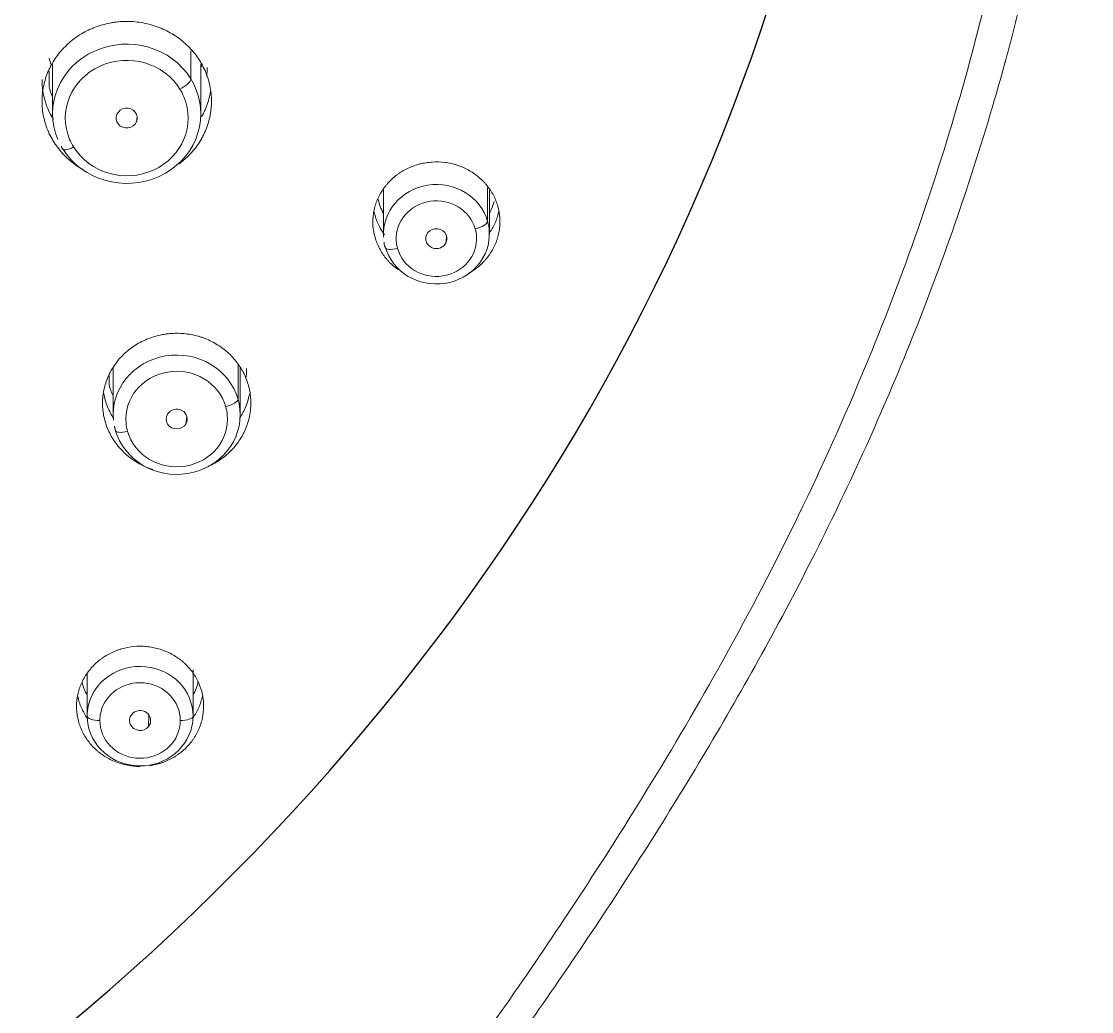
# Model space of a CAD drawing. Extents: x 3349 to 5808, y -3 to 827.
# Drawn here: x 3899.54 to 3919.75, y 498.76 to 517.47 of the extents above; entities that cross this region are included whole.
import ezdxf

# ---------------------------------------------------------------- set-up
doc = ezdxf.new("R2010")
doc.units = 0
doc.header["$LTSCALE"] = 4
doc.header["$MEASUREMENT"] = 0
doc.layers.get('0').update_dxf_attribs({"linetype": 'CONTINUOUS'})
doc.layers.add('1', color=7, linetype='CONTINUOUS')

msp = doc.modelspace()

# ---------------------------------------------------------------- linework, layer by layer
at = {"color": 7, "ltscale": 0.5}
msp.add_ellipse((3868.108, 529.628), major_axis=(-47.422, 0), ratio=0.896694, start_param=1.587359, end_param=7.826525, dxfattribs=at)
at = {"layer": '1', "color": 7, "linetype": 'Continuous', "lineweight": 13}
for p, q in [((3902.745, 516.916), (3902.745, 516.384)), ((3900.064, 516.232), (3900.064, 516.525)), ((3901.731, 515.665), (3901.717, 515.572)), ((3908.346, 514.335), (3908.346, 513.692)), ((3907.571, 513.423), (3907.565, 513.295)), ((3903.634, 510.989), (3903.634, 510.332)), ((3901.2, 510.595), (3901.2, 510.781)), ((3902.666, 510.015), (3902.648, 509.864)), ((3901.952, 504.366), (3901.943, 504.148))]:
    msp.add_line(p, q, dxfattribs=at)
at = {"layer": '1', "color": 7, "linetype": 'Continuous', "lineweight": 18}
for p, q in [((3900.132, 516.672), (3900.132, 515.726)), ((3902.932, 515.726), (3902.932, 516.664)), ((3906.38, 514.291), (3906.38, 513.449)), ((3908.38, 513.449), (3908.38, 514.282)), ((3901.275, 510.912), (3901.275, 510.04)), ((3903.675, 510.04), (3903.675, 510.93)), ((3900.784, 505.149), (3900.784, 504.345)), ((3902.784, 505.22), (3902.784, 504.345))]:
    msp.add_line(p, q, dxfattribs=at)
for centre, major_axis, ratio, start_param, end_param in [((3901.532, 515.726), (-1.4, 0), 0.939693, 3.665191, 6.660531), ((3901.532, 517.149), (-1.52, 0), 0.939693, 0.261799, 0.354673), ((3901.532, 517.149), (-1.52, 0), 0.939693, 2.741547, 2.790241), ((3901.532, 516.602), (1.52, 0), 0.939693, 6.166521, 6.283153), ((3901.532, 516.602), (1.52, 0), 0.939693, 3.403392, 3.541622), ((3901.532, 515.726), (-1.4, 0), 0.939693, 0.523599, 3.518938), ((3901.532, 515.644), (-0.2, 0), 0.939591, 2.749596, 5.891189), ((3901.532, 515.644), (-0.2, 0), 0.939591, 5.891189, 9.032782), ((3907.38, 513.449), (-1, 0), 0.939693, 3.403392, 6.34023), ((3907.38, 514.324), (1.123, 0), 0.939693, 3.341165, 3.614386), ((3907.38, 514.324), (1.123, 0), 0.939693, 5.810458, 6.03734), ((3907.379, 513.367), (-0.2, 0.001), 0.939285, 2.752181, 5.893774), ((3907.38, 513.449), (-1, 0), 0.939693, 0.261799, 3.198637), ((3907.379, 513.367), (-0.2, 0.001), 0.939285, 5.893774, 9.035366), ((3902.475, 510.04), (-1.2, 0), 0.939693, 3.403392, 6.374356), ((3902.475, 510.916), (1.32, 0), 0.939693, 6.12838, 6.283153), ((3902.475, 510.916), (1.32, 0), 0.939693, 3.403392, 3.57132), ((3902.475, 510.04), (-1.2, 0), 0.939693, 0.261799, 3.232763), ((3902.475, 509.958), (-0.2, 0), 0.93953, 2.620222, 5.761814), ((3902.475, 509.958), (-0.2, 0), 0.93953, 5.761814, 8.903407), ((3901.784, 504.345), (-1, 0), 0.939693, 3.141593, 6.078431), ((3901.784, 505.22), (1.123, 0), 0.939693, 3.370896, 3.61432), ((3901.784, 505.22), (1.123, 0), 0.939693, 5.810441, 6.080177), ((3901.784, 504.345), (-1, 0), 0.939693, 6.078431, 6.283185), ((3901.784, 504.345), (-1, 0), 0.939693, 0, 2.936838), ((3901.784, 504.263), (-0.2, 0.001), 0.939542, 5.633258, 8.774851), ((3901.784, 504.263), (-0.2, 0.001), 0.939542, 2.491666, 5.633258), ((3901.784, 504.345), (-1, 0), 0.939693, 2.936838, 3.141593)]:
    msp.add_ellipse(centre, major_axis=major_axis, ratio=ratio, start_param=start_param, end_param=end_param, dxfattribs=at)
at = {"layer": '1', "color": 7, "linetype": 'Continuous', "lineweight": 13}
for centre, major_axis, ratio, start_param, end_param in [((3901.532, 515.644), (-1.16, 0), 0.939693, 3.665191, 6.660531), ((3902.537, 516.271), (0.204, 0.126), 0.296198, 4.532374, 6.10317), ((3901.532, 515.726), (-1.4, 0), 0.939693, 3.518938, 3.665191), ((3901.532, 515.644), (-1.16, 0), 0.939693, 0.523599, 3.518938), ((3901.532, 515.644), (-1.16, 0), 0.939693, 3.518938, 3.665191), ((3901.532, 515.644), (-1.16, 0), 0.939693, 0.377345, 0.523599), ((3900.527, 515.181), (-0.204, -0.126), 0.296198, 6.10317, 7.673967), ((3907.38, 513.367), (-0.76, 0), 0.939693, 3.403392, 6.34023), ((3908.114, 513.634), (0.231, 0.066), 0.330366, 4.618464, 6.18926), ((3907.38, 513.449), (-1, 0), 0.939693, 3.198637, 3.403392), ((3907.38, 513.367), (-0.76, 0), 0.939693, 0.261799, 3.198637), ((3907.38, 513.367), (-0.76, 0), 0.939693, 3.198637, 3.403392), ((3906.646, 513.264), (-0.231, -0.066), 0.330366, 6.18926, 7.760056), ((3907.38, 513.367), (-0.76, 0), 0.939693, 0.057045, 0.261799), ((3902.475, 509.958), (-0.96, 0), 0.939693, 3.403392, 6.374356), ((3903.402, 510.274), (0.231, 0.066), 0.330366, 4.618464, 6.18926), ((3902.475, 509.958), (-0.96, 0), 0.939693, 3.232763, 3.403392), ((3902.475, 510.04), (-1.2, 0), 0.939693, 3.232763, 3.403392), ((3902.475, 509.958), (-0.96, 0), 0.939693, 0.261799, 3.232763), ((3901.548, 509.807), (-0.231, -0.066), 0.330366, 6.18926, 7.760056), ((3902.475, 509.958), (-0.96, 0), 0.939693, 0.09117, 0.261799), ((3901.784, 504.263), (-0.76, 0), 0.939693, 3.141593, 6.078431), ((3901.024, 504.345), (-0.24, 0), 0.34202, 0, 1.570796), ((3901.784, 504.263), (-0.76, 0), 0.939693, 6.078431, 6.283185), ((3902.544, 504.345), (0.24, 0), 0.34202, 4.712389, 6.283185), ((3901.784, 504.263), (-0.76, 0), 0.939693, 0, 2.936838), ((3901.784, 504.263), (-0.76, 0), 0.939693, 2.936838, 3.141593)]:
    msp.add_ellipse(centre, major_axis=major_axis, ratio=ratio, start_param=start_param, end_param=end_param, dxfattribs=at)
at = {"layer": '1', "color": 7, "linetype": 'Continuous', "lineweight": 18}
for points, knots in [([(3867.787, 577.688), (3869.502, 577.688), (3871.193, 577.608), (3874.515, 577.302), (3876.146, 577.076), (3879.333, 576.491), (3880.891, 576.133), (3883.922, 575.297), (3885.396, 574.821), (3888.251, 573.765), (3889.632, 573.185), (3892.297, 571.937), (3893.58, 571.269), (3896.045, 569.858), (3897.227, 569.116), (3899.488, 567.571), (3900.566, 566.768), (3902.62, 565.114), (3903.595, 564.264), (3905.444, 562.528), (3906.318, 561.642), (3907.966, 559.846), (3908.74, 558.936), (3910.192, 557.102), (3910.87, 556.178), (3912.136, 554.326), (3912.723, 553.398), (3913.812, 551.548), (3914.314, 550.625), (3915.697, 547.875), (3916.459, 546.066), (3917.71, 542.54), (3918.2, 540.822), (3918.768, 538.337), (3918.929, 537.524), (3919.204, 535.934), (3919.317, 535.158), (3919.501, 533.645), (3919.571, 532.909), (3919.677, 531.481), (3919.711, 530.788), (3919.75, 529.449), (3919.754, 528.802), (3919.737, 527.556), (3919.716, 526.955), (3919.624, 525.222), (3919.524, 524.157), (3919.281, 522.2), (3919.138, 521.309), (3918.841, 519.697), (3918.686, 518.977), (3918.463, 518.023), (3918.389, 517.726), (3918.283, 517.311), (3918.231, 517.112), (3918.173, 516.893), (3918.144, 516.787), (3918.13, 516.735), (3918.123, 516.709), (3918.119, 516.696), (3918.117, 516.689), (3918.117, 516.686), (3918.116, 516.685), (3918.116, 516.684), (3918.116, 516.683), (3918.116, 516.683), (3918.116, 516.683), (3918.116, 516.683), (3918.116, 516.683), (3917.701, 515.17), (3917.216, 513.701), (3916.135, 510.864), (3915.54, 509.496), (3914.583, 507.517), (3914.253, 506.87), (3913.574, 505.598), (3913.226, 504.974), (3912.159, 503.134), (3911.421, 501.952), (3909.922, 499.663), (3909.16, 498.559), (3907.993, 496.969), (3907.6, 496.451), (3906.805, 495.438), (3906.404, 494.943), (3905.189, 493.493), (3904.367, 492.572), (3902.713, 490.816), (3901.88, 489.982), (3900.649, 488.772), (3900.242, 488.376), (3899.437, 487.594), (3899.04, 487.208), (3897.866, 486.061), (3897.109, 485.312), (3895.654, 483.839), (3894.955, 483.115), (3893.621, 481.688), (3892.986, 480.986), (3891.784, 479.603), (3891.218, 478.922), (3890.154, 477.584), (3889.657, 476.926), (3888.73, 475.635), (3888.301, 475.001), (3887.706, 474.072), (3887.516, 473.766), (3887.242, 473.311), (3887.153, 473.161), (3887.022, 472.937), (3886.957, 472.825), (3886.883, 472.695), (3886.846, 472.63), (3886.828, 472.598), (3886.819, 472.582), (3886.814, 472.574), (3886.812, 472.57), (3886.811, 472.568), (3886.81, 472.567), (3886.81, 472.566), (3886.81, 472.566), (3886.809, 472.566), (3886.807, 472.562), (3886.781, 472.515), (3886.68, 472.335), (3886.605, 472.201), (3886.411, 471.845), (3886.292, 471.623), (3886.013, 471.086), (3885.853, 470.772), (3885.501, 470.049), (3885.308, 469.639), (3884.899, 468.722), (3884.682, 468.213), (3884.235, 467.094), (3884.006, 466.484), (3883.546, 465.157), (3883.315, 464.442), (3882.863, 462.905), (3882.642, 462.083), (3882.221, 460.335), (3882.02, 459.409), (3881.646, 457.448), (3881.473, 456.413), (3881.158, 454.235), (3881.016, 453.091), (3880.763, 450.695), (3880.653, 449.444), (3880.459, 446.838), (3880.377, 445.484), (3880.237, 442.674), (3880.178, 432.206), (3880.106, 429.948), (3880.084, 429.183), (3880.054, 428.017), (3880.044, 427.625), (3880.031, 427.032), (3880.024, 426.734), (3880.017, 426.385), (3880.013, 426.21), (3880.012, 426.123), (3880.011, 426.079), (3880.01, 426.057), (3880.01, 426.046), (3880.01, 426.04), (3880.01, 426.038), (3880.01, 426.036), (3880.01, 426.036), (3880.01, 426.035), (3880.01, 426.035), (3879.99, 425.043), (3879.97, 423.928), (3879.943, 422.074), (3879.934, 421.426), (3879.917, 420.071), (3879.909, 419.363), (3879.893, 417.887), (3879.885, 417.118), (3879.871, 415.518), (3879.864, 414.686), (3879.845, 412.095), (3879.833, 410.239), (3879.814, 406.286), (3879.807, 404.187), (3879.795, 399.741), (3879.791, 397.393), (3879.787, 393.692), (3879.786, 392.429), (3879.784, 389.84), (3879.783, 388.515), (3879.782, 384.449), (3879.782, 381.615), (3879.782, 378.658)], [0, 0, 0, 0, 0.0125, 0.0125, 0.025, 0.025, 0.0375, 0.0375, 0.05, 0.05, 0.0625, 0.0625, 0.075, 0.075, 0.0875, 0.0875, 0.1, 0.1, 0.1125, 0.1125, 0.125, 0.125, 0.1375, 0.1375, 0.15, 0.15, 0.1625, 0.1625, 0.175, 0.175, 0.2, 0.2, 0.225, 0.225, 0.2375, 0.2375, 0.25, 0.25, 0.2625, 0.2625, 0.275, 0.275, 0.2875, 0.2875, 0.3, 0.3, 0.325, 0.325, 0.35, 0.35, 0.375, 0.375, 0.3875, 0.3875, 0.39375, 0.396875, 0.398437, 0.399219, 0.399609, 0.399805, 0.399902, 0.399951, 0.399976, 0.399988, 0.399994, 0.399997, 0.399998, 0.399998, 0.4, 0.4, 0.4125, 0.4125, 0.425, 0.425, 0.43125, 0.43125, 0.4375, 0.4375, 0.45, 0.45, 0.4625, 0.4625, 0.46875, 0.46875, 0.475, 0.475, 0.4875, 0.4875, 0.5, 0.5, 0.50625, 0.50625, 0.5125, 0.5125, 0.525, 0.525, 0.5375, 0.5375, 0.55, 0.55, 0.5625, 0.5625, 0.575, 0.575, 0.5875, 0.5875, 0.59375, 0.59375, 0.596875, 0.596875, 0.598437, 0.599219, 0.599609, 0.599805, 0.599902, 0.599951, 0.599976, 0.599988, 0.599994, 0.599997, 0.599997, 0.6, 0.6, 0.6125, 0.6125, 0.625, 0.625, 0.6375, 0.6375, 0.65, 0.65, 0.6625, 0.6625, 0.675, 0.675, 0.6875, 0.6875, 0.7, 0.7, 0.7125, 0.7125, 0.725, 0.725, 0.7375, 0.7375, 0.75, 0.75, 0.7625, 0.7625, 0.775, 0.775, 0.7875, 0.7875, 0.79375, 0.79375, 0.796875, 0.796875, 0.798437, 0.799219, 0.799609, 0.799805, 0.799902, 0.799951, 0.799976, 0.799988, 0.799994, 0.799997, 0.799998, 0.799998, 0.8, 0.8, 0.825, 0.825, 0.8375, 0.8375, 0.85, 0.85, 0.8625, 0.8625, 0.875, 0.875, 0.9, 0.9, 0.925, 0.925, 0.95, 0.95, 0.9625, 0.9625, 0.975, 0.975, 1, 1, 1, 1]), ([(3900.712, 514.667), (3900.689, 514.68), (3900.666, 514.693), (3900.622, 514.721), (3900.59, 514.742), (3900.558, 514.764), (3900.538, 514.78), (3900.527, 514.788), (3900.476, 514.827), (3900.438, 514.86), (3900.327, 514.964), (3900.261, 515.04), (3900.188, 515.143), (3900.173, 515.164), (3900.146, 515.207), (3900.133, 515.228), (3900.096, 515.294), (3900.052, 515.382), (3900.016, 515.475), (3899.994, 515.546), (3899.987, 515.57), (3899.974, 515.618), (3899.968, 515.642), (3899.942, 515.764), (3899.932, 515.861), (3899.932, 516.009), (3899.935, 516.058), (3899.942, 516.132), (3899.945, 516.157), (3899.953, 516.206), (3899.958, 516.231), (3899.983, 516.351), (3900.013, 516.446), (3900.063, 516.56), (3900.074, 516.582), (3900.091, 516.616), (3900.097, 516.627), (3900.109, 516.649), (3900.139, 516.705), (3900.172, 516.757), (3900.259, 516.88), (3900.325, 516.956), (3900.419, 517.044), (3900.438, 517.062), (3900.477, 517.095), (3900.496, 517.111), (3900.557, 517.158), (3900.641, 517.217), (3900.73, 517.267), (3900.8, 517.302), (3900.823, 517.314), (3900.871, 517.335), (3900.895, 517.345), (3901.016, 517.393), (3901.116, 517.421), (3901.244, 517.445), (3901.27, 517.45), (3901.322, 517.457), (3901.348, 517.46), (3901.427, 517.468), (3901.479, 517.47), (3901.532, 517.47)], [0, 0, 0, 0, 0.019349, 0.019349, 0.038208, 0.047637, 0.047637, 0.057066, 0.057066, 0.094784, 0.094784, 0.170218, 0.170218, 0.189077, 0.189077, 0.207936, 0.207936, 0.245653, 0.28337, 0.28337, 0.302229, 0.302229, 0.321088, 0.321088, 0.396522, 0.396522, 0.43424, 0.43424, 0.453098, 0.453098, 0.471957, 0.471957, 0.547392, 0.547392, 0.566251, 0.566251, 0.57568, 0.57568, 0.585109, 0.622827, 0.622827, 0.698261, 0.698261, 0.71712, 0.71712, 0.735979, 0.735979, 0.773696, 0.811413, 0.811413, 0.830272, 0.830272, 0.849131, 0.849131, 0.924565, 0.924565, 0.943424, 0.943424, 0.962283, 0.962283, 1, 1, 1, 1]), ([(3901.532, 517.47), (3901.638, 517.47), (3901.742, 517.461), (3901.895, 517.432), (3901.946, 517.42), (3902.021, 517.399), (3902.046, 517.391), (3902.096, 517.374), (3902.12, 517.365), (3902.242, 517.318), (3902.333, 517.272), (3902.442, 517.204), (3902.474, 517.182), (3902.506, 517.16), (3902.527, 517.145), (3902.537, 517.137), (3902.588, 517.097), (3902.627, 517.064), (3902.737, 516.96), (3902.804, 516.884), (3902.877, 516.781), (3902.891, 516.76), (3902.918, 516.718), (3902.931, 516.696), (3902.968, 516.631), (3903.012, 516.542), (3903.048, 516.45), (3903.07, 516.379), (3903.078, 516.355), (3903.09, 516.307), (3903.096, 516.283), (3903.122, 516.161), (3903.132, 516.063), (3903.132, 515.916), (3903.13, 515.866), (3903.122, 515.792), (3903.119, 515.768), (3903.111, 515.719), (3903.106, 515.694), (3903.081, 515.573), (3903.051, 515.479), (3903.001, 515.365), (3902.99, 515.342), (3902.973, 515.309), (3902.967, 515.297), (3902.956, 515.275), (3902.925, 515.22), (3902.892, 515.167), (3902.805, 515.045), (3902.739, 514.968), (3902.646, 514.88), (3902.626, 514.863), (3902.588, 514.83), (3902.568, 514.814), (3902.538, 514.791), (3902.529, 514.784), (3902.519, 514.777)], [0, 0, 0, 0, 0.079268, 0.079268, 0.118901, 0.118901, 0.138718, 0.138718, 0.158535, 0.158535, 0.237803, 0.237803, 0.25762, 0.267528, 0.267528, 0.277436, 0.277436, 0.31707, 0.31707, 0.396338, 0.396338, 0.416155, 0.416155, 0.435972, 0.435972, 0.475605, 0.515239, 0.515239, 0.535056, 0.535056, 0.554873, 0.554873, 0.634141, 0.634141, 0.673774, 0.673774, 0.693591, 0.693591, 0.713408, 0.713408, 0.792676, 0.792676, 0.812493, 0.812493, 0.822401, 0.822401, 0.832309, 0.871943, 0.871943, 0.951211, 0.951211, 0.971028, 0.971028, 0.990845, 0.990845, 1, 1, 1, 1]), ([(3900.147, 515.616), (3900.138, 515.631), (3900.129, 515.645), (3900.096, 515.704), (3900.052, 515.793), (3900.016, 515.885), (3899.994, 515.956), (3899.987, 515.98), (3899.974, 516.028), (3899.968, 516.053), (3899.942, 516.174), (3899.932, 516.271), (3899.932, 516.371), (3899.932, 516.371), (3899.932, 516.372)], [0, 0, 0, 0, 0.064197, 0.064197, 0.250816, 0.437436, 0.437436, 0.530745, 0.530745, 0.624055, 0.624055, 0.997294, 0.997294, 1, 1, 1, 1]), ([(3903.114, 516.149), (3903.11, 516.126), (3903.106, 516.103), (3903.081, 515.984), (3903.051, 515.89), (3903.006, 515.787), (3903.001, 515.776), (3902.99, 515.753), (3902.984, 515.742), (3902.968, 515.708), (3902.956, 515.687), (3902.944, 515.665)], [0, 0, 0, 0, 0.134857, 0.134857, 0.713645, 0.713645, 0.785993, 0.785993, 0.858342, 0.858342, 1, 1, 1, 1]), ([(3907.978, 512.705), (3907.99, 512.712), (3908.002, 512.718), (3908.03, 512.735), (3908.046, 512.745), (3908.079, 512.766), (3908.095, 512.777), (3908.173, 512.834), (3908.23, 512.884), (3908.295, 512.954), (3908.307, 512.968), (3908.332, 512.997), (3908.344, 513.012), (3908.378, 513.057), (3908.399, 513.089), (3908.458, 513.185), (3908.491, 513.252), (3908.522, 513.34), (3908.528, 513.358), (3908.539, 513.393), (3908.544, 513.411), (3908.557, 513.465), (3908.571, 513.538), (3908.578, 513.612), (3908.58, 513.667), (3908.58, 513.686), (3908.579, 513.723), (3908.579, 513.741), (3908.572, 513.834), (3908.559, 513.907), (3908.529, 514.014), (3908.517, 514.049), (3908.496, 514.101), (3908.489, 514.119), (3908.473, 514.153), (3908.465, 514.17), (3908.422, 514.252), (3908.38, 514.315), (3908.321, 514.388), (3908.308, 514.403), (3908.283, 514.431), (3908.269, 514.445), (3908.229, 514.486), (3908.201, 514.511), (3908.113, 514.584), (3908.049, 514.627), (3907.963, 514.674), (3907.946, 514.683), (3907.911, 514.7), (3907.893, 514.708), (3907.84, 514.731), (3907.767, 514.758), (3907.692, 514.778), (3907.615, 514.795), (3907.576, 514.801), (3907.459, 514.816), (3907.381, 514.818), (3907.283, 514.812), (3907.264, 514.81), (3907.224, 514.806), (3907.205, 514.804), (3907.146, 514.794), (3907.108, 514.787), (3907.069, 514.777)], [0, 0, 0, 0, 0.011656, 0.011656, 0.028696, 0.028696, 0.045737, 0.045737, 0.113898, 0.113898, 0.130939, 0.130939, 0.147979, 0.147979, 0.18206, 0.18206, 0.250222, 0.250222, 0.267262, 0.267262, 0.284302, 0.284302, 0.318383, 0.352464, 0.352464, 0.369504, 0.369504, 0.386545, 0.386545, 0.454707, 0.454707, 0.488787, 0.488787, 0.505828, 0.505828, 0.522868, 0.522868, 0.59103, 0.59103, 0.60807, 0.60807, 0.625111, 0.625111, 0.659192, 0.659192, 0.727353, 0.727353, 0.744394, 0.744394, 0.761434, 0.761434, 0.795515, 0.829596, 0.829596, 0.863677, 0.863677, 0.931838, 0.931838, 0.948879, 0.948879, 0.965919, 0.965919, 1, 1, 1, 1]), ([(3907.069, 514.777), (3906.993, 514.757), (3906.919, 514.731), (3906.814, 514.682), (3906.78, 514.664), (3906.73, 514.635), (3906.713, 514.625), (3906.681, 514.603), (3906.665, 514.592), (3906.587, 514.536), (3906.53, 514.485), (3906.465, 514.416), (3906.452, 514.402), (3906.428, 514.373), (3906.416, 514.358), (3906.381, 514.312), (3906.36, 514.281), (3906.301, 514.185), (3906.269, 514.118), (3906.237, 514.03), (3906.231, 514.012), (3906.221, 513.976), (3906.216, 513.958), (3906.202, 513.904), (3906.188, 513.832), (3906.182, 513.758), (3906.18, 513.703), (3906.18, 513.684), (3906.18, 513.647), (3906.181, 513.628), (3906.188, 513.535), (3906.2, 513.463), (3906.231, 513.356), (3906.243, 513.321), (3906.263, 513.268), (3906.271, 513.251), (3906.286, 513.217), (3906.295, 513.2), (3906.338, 513.117), (3906.379, 513.055), (3906.439, 512.981), (3906.451, 512.967), (3906.477, 512.938), (3906.49, 512.924), (3906.531, 512.884), (3906.559, 512.858), (3906.612, 512.814), (3906.636, 512.795), (3906.662, 512.778)], [0, 0, 0, 0, 0.087694, 0.087694, 0.131541, 0.131541, 0.153465, 0.153465, 0.175389, 0.175389, 0.263083, 0.263083, 0.285006, 0.285006, 0.30693, 0.30693, 0.350777, 0.350777, 0.438471, 0.438471, 0.460395, 0.460395, 0.482319, 0.482319, 0.526166, 0.570013, 0.570013, 0.591937, 0.591937, 0.61386, 0.61386, 0.701554, 0.701554, 0.745402, 0.745402, 0.767325, 0.767325, 0.789249, 0.789249, 0.876943, 0.876943, 0.898867, 0.898867, 0.92079, 0.92079, 0.964637, 0.964637, 1, 1, 1, 1]), ([(3906.199, 513.89), (3906.205, 513.86), (3906.212, 513.83), (3906.231, 513.765), (3906.243, 513.73), (3906.263, 513.678), (3906.271, 513.661), (3906.286, 513.627), (3906.295, 513.61), (3906.332, 513.539), (3906.365, 513.487), (3906.402, 513.438)], [0, 0, 0, 0, 0.183805, 0.183805, 0.407819, 0.407819, 0.519826, 0.519826, 0.631833, 0.631833, 1, 1, 1, 1]), ([(3908.388, 513.484), (3908.399, 513.499), (3908.409, 513.515), (3908.458, 513.595), (3908.491, 513.662), (3908.522, 513.751), (3908.528, 513.768), (3908.539, 513.804), (3908.544, 513.822), (3908.552, 513.855), (3908.555, 513.87), (3908.558, 513.885)], [0, 0, 0, 0, 0.127671, 0.127671, 0.639376, 0.639376, 0.767302, 0.767302, 0.895228, 0.895228, 1, 1, 1, 1]), ([(3902.018, 509.008), (3902.013, 509.009), (3902.008, 509.011), (3901.982, 509.02), (3901.96, 509.028), (3901.854, 509.069), (3901.774, 509.11), (3901.679, 509.169), (3901.66, 509.182), (3901.623, 509.208), (3901.605, 509.221), (3901.551, 509.262), (3901.517, 509.291), (3901.421, 509.383), (3901.363, 509.449), (3901.299, 509.539), (3901.286, 509.558), (3901.263, 509.595), (3901.251, 509.614), (3901.219, 509.671), (3901.18, 509.749), (3901.149, 509.83), (3901.129, 509.892), (3901.123, 509.913), (3901.112, 509.955), (3901.107, 509.976), (3901.084, 510.083), (3901.075, 510.169), (3901.075, 510.298), (3901.077, 510.341), (3901.084, 510.406), (3901.087, 510.428), (3901.094, 510.471), (3901.098, 510.492), (3901.12, 510.598), (3901.146, 510.68), (3901.19, 510.78), (3901.199, 510.8), (3901.219, 510.84), (3901.229, 510.859), (3901.262, 510.917), (3901.285, 510.954), (3901.361, 511.061), (3901.419, 511.128), (3901.501, 511.205), (3901.518, 511.22), (3901.552, 511.249), (3901.569, 511.263), (3901.622, 511.305), (3901.695, 511.356), (3901.773, 511.4), (3901.834, 511.431), (3901.855, 511.441), (3901.897, 511.46), (3901.918, 511.469), (3902.024, 511.51), (3902.111, 511.535), (3902.223, 511.557), (3902.246, 511.56), (3902.291, 511.567), (3902.314, 511.57), (3902.383, 511.576), (3902.429, 511.578), (3902.475, 511.578)], [0, 0, 0, 0, 0.00388, 0.00388, 0.021355, 0.021355, 0.091259, 0.091259, 0.108734, 0.108734, 0.12621, 0.12621, 0.161162, 0.161162, 0.231065, 0.231065, 0.248541, 0.248541, 0.266017, 0.266017, 0.300968, 0.33592, 0.33592, 0.353396, 0.353396, 0.370871, 0.370871, 0.440775, 0.440775, 0.475726, 0.475726, 0.493202, 0.493202, 0.510678, 0.510678, 0.580581, 0.580581, 0.598057, 0.598057, 0.615532, 0.615532, 0.650484, 0.650484, 0.720387, 0.720387, 0.737863, 0.737863, 0.755339, 0.755339, 0.79029, 0.825242, 0.825242, 0.842718, 0.842718, 0.860194, 0.860194, 0.930097, 0.930097, 0.947573, 0.947573, 0.965048, 0.965048, 1, 1, 1, 1]), ([(3902.475, 511.578), (3902.568, 511.579), (3902.659, 511.57), (3902.793, 511.545), (3902.837, 511.535), (3902.903, 511.516), (3902.925, 511.509), (3902.969, 511.495), (3902.99, 511.487), (3903.096, 511.445), (3903.176, 511.405), (3903.272, 511.345), (3903.29, 511.333), (3903.327, 511.307), (3903.345, 511.294), (3903.399, 511.252), (3903.433, 511.223), (3903.53, 511.132), (3903.588, 511.066), (3903.652, 510.975), (3903.664, 510.957), (3903.688, 510.92), (3903.699, 510.901), (3903.732, 510.844), (3903.771, 510.766), (3903.801, 510.685), (3903.821, 510.623), (3903.827, 510.602), (3903.839, 510.56), (3903.844, 510.539), (3903.866, 510.432), (3903.875, 510.346), (3903.875, 510.217), (3903.873, 510.174), (3903.866, 510.109), (3903.863, 510.087), (3903.857, 510.044), (3903.853, 510.023), (3903.83, 509.917), (3903.804, 509.835), (3903.76, 509.735), (3903.751, 509.715), (3903.731, 509.676), (3903.721, 509.656), (3903.688, 509.599), (3903.665, 509.562), (3903.589, 509.454), (3903.531, 509.387), (3903.449, 509.31), (3903.433, 509.295), (3903.399, 509.266), (3903.381, 509.252), (3903.328, 509.21), (3903.255, 509.159), (3903.177, 509.114), (3903.116, 509.084), (3903.096, 509.074), (3903.065, 509.06), (3903.056, 509.056), (3903.046, 509.052)], [0, 0, 0, 0, 0.072129, 0.072129, 0.108194, 0.108194, 0.126226, 0.126226, 0.144259, 0.144259, 0.216388, 0.216388, 0.23442, 0.23442, 0.252452, 0.252452, 0.288517, 0.288517, 0.360646, 0.360646, 0.378679, 0.378679, 0.396711, 0.396711, 0.432776, 0.46884, 0.46884, 0.486872, 0.486872, 0.504905, 0.504905, 0.577034, 0.577034, 0.613099, 0.613099, 0.631131, 0.631131, 0.649163, 0.649163, 0.721293, 0.721293, 0.739325, 0.739325, 0.757357, 0.757357, 0.793422, 0.793422, 0.865551, 0.865551, 0.883583, 0.883583, 0.901616, 0.901616, 0.93768, 0.973745, 0.973745, 0.991777, 0.991777, 1, 1, 1, 1]), ([(3901.281, 509.975), (3901.279, 509.979), (3901.277, 509.982), (3901.263, 510.004), (3901.251, 510.023), (3901.219, 510.081), (3901.199, 510.12), (3901.147, 510.239), (3901.12, 510.322), (3901.099, 510.424), (3901.095, 510.441), (3901.092, 510.459)], [0, 0, 0, 0, 0.023408, 0.023408, 0.14858, 0.14858, 0.398924, 0.398924, 0.899613, 0.899613, 1, 1, 1, 1]), ([(3903.854, 510.442), (3903.852, 510.432), (3903.85, 510.423), (3903.83, 510.328), (3903.804, 510.246), (3903.76, 510.146), (3903.751, 510.126), (3903.731, 510.087), (3903.721, 510.067), (3903.695, 510.022), (3903.68, 509.996), (3903.663, 509.971)], [0, 0, 0, 0, 0.057717, 0.057717, 0.569619, 0.569619, 0.697594, 0.697594, 0.82557, 0.82557, 1, 1, 1, 1]), ([(3901.784, 505.666), (3901.705, 505.665), (3901.627, 505.658), (3901.512, 505.636), (3901.474, 505.627), (3901.417, 505.611), (3901.399, 505.605), (3901.361, 505.592), (3901.343, 505.585), (3901.252, 505.55), (3901.183, 505.515), (3901.102, 505.463), (3901.086, 505.452), (3901.054, 505.43), (3901.038, 505.418), (3900.992, 505.383), (3900.963, 505.358), (3900.88, 505.279), (3900.831, 505.222), (3900.776, 505.144), (3900.765, 505.128), (3900.745, 505.096), (3900.735, 505.08), (3900.707, 505.031), (3900.674, 504.964), (3900.647, 504.894), (3900.63, 504.841), (3900.625, 504.823), (3900.615, 504.787), (3900.611, 504.768), (3900.592, 504.677), (3900.584, 504.603), (3900.584, 504.492), (3900.586, 504.455), (3900.592, 504.399), (3900.594, 504.381), (3900.6, 504.344), (3900.603, 504.325), (3900.622, 504.234), (3900.645, 504.164), (3900.683, 504.078), (3900.691, 504.061), (3900.707, 504.027), (3900.716, 504.01), (3900.744, 503.961), (3900.764, 503.929), (3900.829, 503.837), (3900.879, 503.78), (3900.949, 503.713), (3900.963, 503.701), (3900.992, 503.676), (3901.007, 503.663), (3901.053, 503.628), (3901.116, 503.584), (3901.183, 503.546), (3901.252, 503.511), (3901.288, 503.495), (3901.397, 503.452), (3901.472, 503.431), (3901.568, 503.413), (3901.587, 503.41), (3901.626, 503.404), (3901.646, 503.402), (3901.705, 503.397), (3901.745, 503.395), (3901.784, 503.395)], [0, 0, 0, 0, 0.0625, 0.0625, 0.09375, 0.09375, 0.109375, 0.109375, 0.125, 0.125, 0.1875, 0.1875, 0.203125, 0.203125, 0.21875, 0.21875, 0.25, 0.25, 0.3125, 0.3125, 0.328125, 0.328125, 0.34375, 0.34375, 0.375, 0.40625, 0.40625, 0.421875, 0.421875, 0.4375, 0.4375, 0.5, 0.5, 0.53125, 0.53125, 0.546875, 0.546875, 0.5625, 0.5625, 0.625, 0.625, 0.640625, 0.640625, 0.65625, 0.65625, 0.6875, 0.6875, 0.75, 0.75, 0.765625, 0.765625, 0.78125, 0.78125, 0.8125, 0.84375, 0.84375, 0.875, 0.875, 0.9375, 0.9375, 0.953125, 0.953125, 0.96875, 0.96875, 1, 1, 1, 1]), ([(3901.97, 503.409), (3901.986, 503.412), (3902.002, 503.414), (3902.056, 503.425), (3902.094, 503.434), (3902.151, 503.45), (3902.17, 503.456), (3902.207, 503.469), (3902.225, 503.475), (3902.316, 503.511), (3902.385, 503.546), (3902.467, 503.598), (3902.483, 503.609), (3902.514, 503.631), (3902.53, 503.643), (3902.576, 503.678), (3902.605, 503.703), (3902.688, 503.782), (3902.738, 503.839), (3902.793, 503.917), (3902.803, 503.933), (3902.823, 503.965), (3902.833, 503.981), (3902.861, 504.03), (3902.894, 504.097), (3902.921, 504.167), (3902.938, 504.22), (3902.943, 504.238), (3902.953, 504.275), (3902.957, 504.293), (3902.976, 504.385), (3902.984, 504.458), (3902.984, 504.569), (3902.982, 504.606), (3902.977, 504.662), (3902.974, 504.681), (3902.968, 504.718), (3902.965, 504.736), (3902.946, 504.827), (3902.923, 504.898), (3902.886, 504.983), (3902.878, 505), (3902.861, 505.034), (3902.852, 505.051), (3902.824, 505.1), (3902.804, 505.132), (3902.739, 505.224), (3902.689, 505.281), (3902.619, 505.347), (3902.605, 505.36), (3902.576, 505.385), (3902.561, 505.397), (3902.516, 505.433), (3902.453, 505.476), (3902.386, 505.515), (3902.316, 505.55), (3902.28, 505.566), (3902.171, 505.608), (3902.096, 505.629), (3902, 505.647), (3901.981, 505.651), (3901.942, 505.656), (3901.922, 505.658), (3901.863, 505.664), (3901.824, 505.666), (3901.784, 505.666)], [0, 0, 0, 0, 0.013628, 0.013628, 0.046507, 0.046507, 0.062947, 0.062947, 0.079387, 0.079387, 0.145145, 0.145145, 0.161584, 0.161584, 0.178024, 0.178024, 0.210903, 0.210903, 0.276661, 0.276661, 0.2931, 0.2931, 0.30954, 0.30954, 0.342419, 0.375298, 0.375298, 0.391738, 0.391738, 0.408177, 0.408177, 0.473935, 0.473935, 0.506814, 0.506814, 0.523254, 0.523254, 0.539693, 0.539693, 0.605451, 0.605451, 0.621891, 0.621891, 0.63833, 0.63833, 0.671209, 0.671209, 0.736968, 0.736968, 0.753407, 0.753407, 0.769847, 0.769847, 0.802726, 0.835605, 0.835605, 0.868484, 0.868484, 0.934242, 0.934242, 0.950681, 0.950681, 0.967121, 0.967121, 1, 1, 1, 1]), ([(3900.783, 504.312), (3900.773, 504.325), (3900.764, 504.339), (3900.745, 504.369), (3900.735, 504.386), (3900.707, 504.435), (3900.691, 504.468), (3900.661, 504.537), (3900.647, 504.572), (3900.63, 504.625), (3900.625, 504.643), (3900.615, 504.679), (3900.611, 504.698), (3900.606, 504.721), (3900.605, 504.727), (3900.604, 504.732)], [0, 0, 0, 0, 0.106924, 0.106924, 0.229263, 0.229263, 0.473942, 0.473942, 0.71862, 0.71862, 0.840959, 0.840959, 0.963298, 0.963298, 1, 1, 1, 1]), ([(3902.785, 504.317), (3902.795, 504.33), (3902.804, 504.345), (3902.823, 504.375), (3902.833, 504.391), (3902.861, 504.441), (3902.878, 504.474), (3902.908, 504.543), (3902.921, 504.578), (3902.938, 504.631), (3902.943, 504.649), (3902.953, 504.685), (3902.957, 504.704), (3902.961, 504.724), (3902.962, 504.725), (3902.962, 504.726)], [0, 0, 0, 0, 0.111376, 0.111376, 0.236941, 0.236941, 0.488071, 0.488071, 0.739201, 0.739201, 0.864766, 0.864766, 0.990331, 0.990331, 1, 1, 1, 1])]:
    msp.add_open_spline(points, degree=3, knots=knots, dxfattribs=at)
at = {"layer": '1', "color": 7, "linetype": 'Continuous', "lineweight": 13}
msp.add_open_spline([(3867.787, 576.753), (3867.839, 576.753), (3867.944, 576.753), (3868.103, 576.752), (3868.262, 576.751), (3868.418, 576.75), (3868.572, 576.748), (3868.731, 576.745), (3868.896, 576.742), (3869.076, 576.738), (3869.273, 576.733), (3869.49, 576.727), (3869.728, 576.719), (3869.987, 576.709), (3870.268, 576.697), (3870.572, 576.683), (3870.903, 576.665), (3871.262, 576.643), (3871.65, 576.617), (3872.069, 576.586), (3872.522, 576.548), (3873.009, 576.504), (3873.534, 576.451), (3874.099, 576.388), (3874.708, 576.313), (3875.365, 576.226), (3876.072, 576.122), (3876.834, 575.999), (3877.656, 575.854), (3878.54, 575.684), (3879.492, 575.483), (3880.516, 575.248), (3881.615, 574.971), (3882.796, 574.646), (3884.064, 574.265), (3885.422, 573.819), (3886.87, 573.298), (3888.41, 572.692), (3890.046, 571.985), (3891.792, 571.157), (3893.662, 570.181), (3895.66, 569.029), (3897.784, 567.668), (3900.034, 566.058), (3902.409, 564.146), (3904.892, 561.871), (3907.403, 559.219), (3909.774, 556.288), (3911.836, 553.284), (3913.515, 550.406), (3914.835, 547.754), (3915.859, 545.344), (3916.652, 543.165), (3917.263, 541.197), (3917.735, 539.413), (3918.097, 537.793), (3918.372, 536.324), (3918.581, 534.986), (3918.74, 533.74), (3918.862, 532.525), (3918.954, 531.295), (3919.012, 530.061), (3919.036, 528.873), (3919.03, 527.757), (3918.998, 526.674), (3918.938, 525.542), (3918.839, 524.301), (3918.687, 522.917), (3918.468, 521.373), (3918.159, 519.649), (3917.73, 517.717), (3917.143, 515.551), (3916.354, 513.136), (3915.33, 510.51), (3914.08, 507.79), (3912.679, 505.149), (3911.238, 502.728), (3909.859, 500.585), (3908.581, 498.715), (3907.398, 497.094), (3906.296, 495.68), (3905.263, 494.432), (3904.294, 493.321), (3903.387, 492.329), (3902.537, 491.434), (3901.719, 490.602), (3900.9, 489.79), (3900.048, 488.956), (3899.133, 488.069), (3898.142, 487.106), (3897.075, 486.057), (3895.933, 484.915), (3894.71, 483.663), (3893.403, 482.278), (3892.022, 480.745), (3890.601, 479.067), (3889.197, 477.276), (3887.892, 475.442), (3886.752, 473.657), (3885.795, 471.97), (3884.974, 470.352), (3884.237, 468.727), (3883.566, 467.064), (3882.968, 465.379), (3882.437, 463.678), (3881.955, 461.916), (3881.508, 460.025), (3881.094, 457.952), (3880.717, 455.67), (3880.384, 453.151), (3880.099, 450.368), (3879.862, 447.29), (3879.675, 443.895), (3879.538, 431.207), (3879.447, 427.41), (3879.39, 423.727), (3879.354, 420.348), (3879.33, 417.295), (3879.312, 414.439), (3879.3, 411.634), (3879.291, 408.816), (3879.285, 406.009), (3879.283, 403.23), (3879.283, 400.422), (3879.285, 397.478), (3879.289, 394.309), (3879.296, 390.868), (3879.305, 387.133), (3879.317, 383.087), (3879.327, 380.227), (3879.332, 378.713), (3879.332, 378.657)], degree=3, knots=[0, 0, 0, 0, 0.000652, 0.001351, 0.002027, 0.002681, 0.003337, 0.004003, 0.0047, 0.005456, 0.006291, 0.007217, 0.008231, 0.009331, 0.010525, 0.011821, 0.013229, 0.014756, 0.016409, 0.018196, 0.020125, 0.022206, 0.024449, 0.026867, 0.029475, 0.032289, 0.035328, 0.038613, 0.042164, 0.046, 0.050143, 0.054618, 0.059453, 0.064678, 0.070327, 0.076442, 0.083041, 0.090126, 0.097747, 0.106024, 0.115093, 0.12505, 0.135948, 0.147904, 0.161128, 0.175856, 0.192149, 0.209311, 0.225825, 0.240677, 0.253868, 0.265569, 0.275924, 0.28514, 0.293416, 0.300895, 0.307628, 0.313673, 0.319253, 0.324676, 0.330244, 0.335991, 0.341447, 0.346374, 0.351136, 0.356165, 0.361752, 0.368024, 0.37503, 0.382884, 0.391747, 0.401791, 0.413192, 0.425973, 0.439671, 0.453283, 0.465884, 0.477132, 0.487063, 0.495827, 0.503618, 0.510657, 0.517089, 0.522923, 0.528213, 0.53318, 0.538088, 0.54317, 0.548617, 0.554558, 0.561003, 0.567918, 0.575388, 0.583565, 0.592466, 0.601958, 0.611845, 0.621704, 0.630856, 0.63899, 0.646527, 0.65407, 0.661791, 0.669425, 0.676878, 0.684504, 0.692688, 0.701621, 0.711397, 0.722122, 0.733928, 0.746962, 0.761371, 0.777149, 0.793696, 0.80965, 0.823969, 0.836642, 0.848461, 0.86026, 0.872292, 0.884267, 0.895929, 0.907611, 0.919945, 0.933324, 0.947874, 0.963666, 0.980768, 0.999279, 1, 1, 1, 1], dxfattribs=at)
at = {"layer": '1', "color": 7, "linetype": 'Continuous', "lineweight": 18}
for points, degree in [([(3900.293, 515.115), (3900.323, 515.055)], 1), ([(3906.393, 513.298), (3906.391, 513.247), (3906.415, 513.198)], 2), ([(3901.299, 509.825), (3901.317, 509.741)], 1)]:
    msp.add_open_spline(points, degree=degree, dxfattribs=at)

doc.saveas('drawing.dxf')
